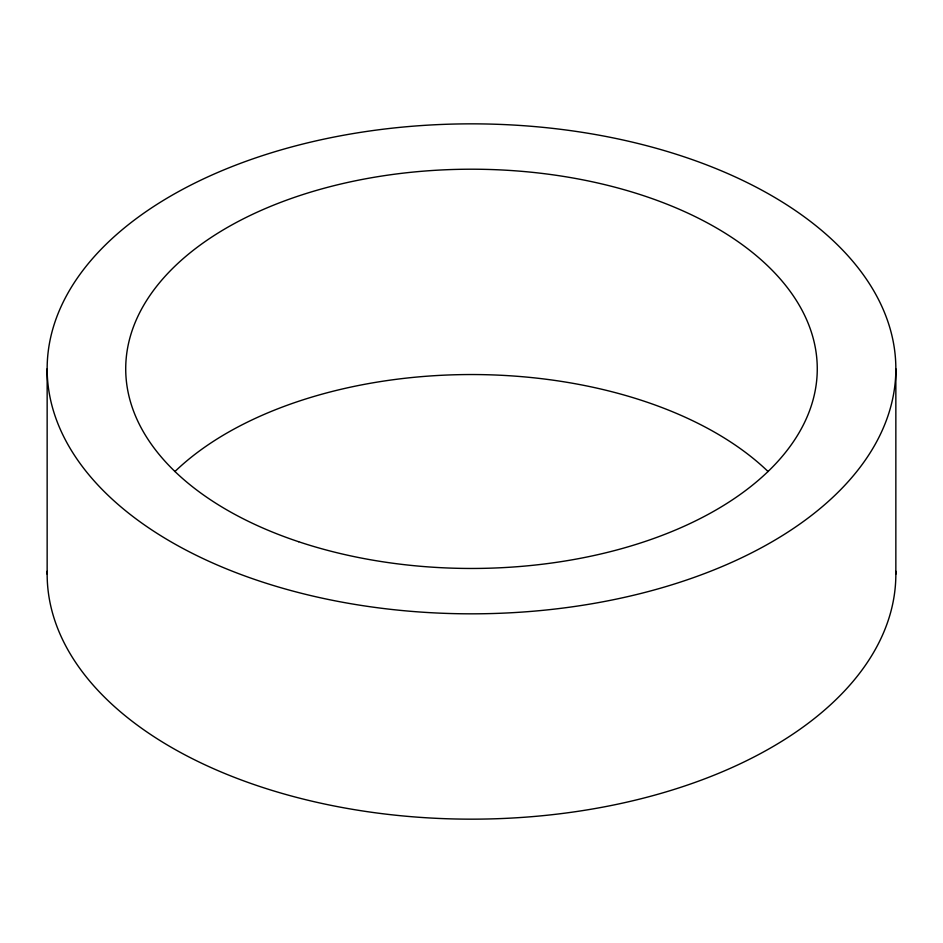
<?xml version="1.0" encoding="UTF-8"?>
<svg xmlns="http://www.w3.org/2000/svg" width="943" height="943" viewBox="0 0 943 943"><rect width="100%" height="100%" fill="white"/><g stroke="black" fill="none" stroke-linecap="round" stroke-linejoin="round"><path stroke-width="1.41" d="M895.85 368.843A424.35 244.991 0 0 1 259.325 581.006A424.35 244.991 0 0 1 259.325 156.668A424.35 244.991 0 0 1 895.85 368.843L895.85 574.157M47.15 368.843L47.15 574.157M174.95 471.512A345.763 199.621 0 0 1 768.05 471.512M895.815 571.258A424.35 244.991 0 0 1 471.5 819.161A424.35 244.991 0 0 1 47.185 571.258M298.613 541.718A345.763 199.621 0 0 0 817.263 368.843A345.763 199.621 0 0 0 298.613 195.955A345.763 199.621 0 0 0 298.613 541.718"/></g></svg>
